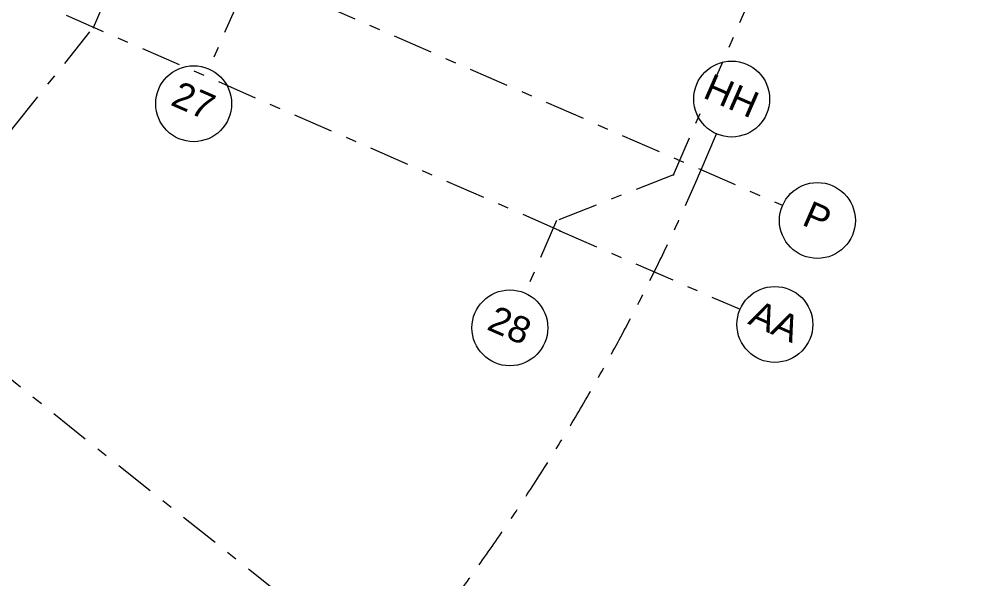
# Model space of a CAD drawing. Header units: millimetres. Extents: x -50172 to 312111, y -142074 to 4572.
# Drawn here: x 168730 to 181389, y -89268 to -81894 of the extents above; entities that cross this region are included whole.
import ezdxf
from ezdxf.enums import TextEntityAlignment as Align

# ---------------------------------------------------------------- set-up
doc = ezdxf.new("R2010")
doc.units = ezdxf.units.MM
doc.header["$MEASUREMENT"] = 0
doc.linetypes.add('Double Dashed', pattern=[1093.611073, 529.166651, -211.666656, 141.111112, -211.666656])
doc.layers.add('New_A-15-MG_Structural_Grid_Phase_2', color=7, linetype='Continuous')
doc.layers.add('New_A-15-MG_Structural_Grid_Phase_2_Pen_No__222', color=7, linetype='Continuous', lineweight=13, true_color=0x65af33)
doc.styles.add('GENERATED_STYLE_4', font='')
doc.styles.get('GENERATED_STYLE_4').set_extended_font_data('Swis721 BT')

# ---------------------------------------------------------------- blocks, each defined once
blk = doc.blocks.new('Standard grid marker_12')
at = {"layer": 'New_A-15-MG_Structural_Grid_Phase_2_Pen_No__222', "linetype": 'Double Dashed'}
blk.add_line((2591, 0), (19467, 0), dxfattribs=at)
at = {"layer": 'New_A-15-MG_Structural_Grid_Phase_2_Pen_No__222', "style": 'GENERATED_STYLE_4'}
for tag, p in [('AC_MarkerText_1_0', (-500, 44)), ('AC_MarkerText_1_1', (22558, 44))]:
    blk.add_attdef(tag, text='', height=350, rotation=195.0277, dxfattribs=at).set_placement(p, align=Align.MIDDLE_CENTER)
blk = doc.blocks.new('Standard grid marker_13')
at = {"layer": 'New_A-15-MG_Structural_Grid_Phase_2_Pen_No__222', "linetype": 'Double Dashed'}
for q in [(0, 0), (20064, 0)]:
    blk.add_line((2591, 0), q, dxfattribs=at)
at = {"layer": 'New_A-15-MG_Structural_Grid_Phase_2_Pen_No__222', "linetype": 'Continuous'}
blk.add_circle((-500, 0), 500, dxfattribs=at)
at = {"layer": 'New_A-15-MG_Structural_Grid_Phase_2_Pen_No__222', "linetype": 'Double Dashed'}
blk.add_point((2591, 0), dxfattribs=at)
blk.add_point((2591, 0), dxfattribs=at)
at = {"layer": 'New_A-15-MG_Structural_Grid_Phase_2_Pen_No__222', "style": 'GENERATED_STYLE_4'}
for tag, p in [('AC_MarkerText_1_0', (-500, 43)), ('AC_MarkerText_1_1', (23154, 43))]:
    blk.add_attdef(tag, text='', height=350, rotation=180, dxfattribs=at).set_placement(p, align=Align.MIDDLE_CENTER)
blk = doc.blocks.new('Standard grid marker_19')
at = {"layer": 'New_A-15-MG_Structural_Grid_Phase_2_Pen_No__222', "linetype": 'Double Dashed'}
for p, q in [((1701, 0), (0, 0)), ((1701, 0), (6898, 0)), ((6898, 0), (8599, 0))]:
    blk.add_line(p, q, dxfattribs=at)
blk = doc.blocks.new('Standard grid marker_20')
at = {"layer": 'New_A-15-MG_Structural_Grid_Phase_2_Pen_No__222', "linetype": 'Double Dashed'}
blk.add_line((0, 0), (1480, 0), dxfattribs=at)
for p in [(0, 0), (1480, 0)]:
    blk.add_point(p, dxfattribs=at)
blk = doc.blocks.new('Standard grid marker_24')
at = {"layer": 'New_A-15-MG_Structural_Grid_Phase_2_Pen_No__222', "linetype": 'Double Dashed'}
for p in [(-311, 27976), (-826, 27970)]:
    blk.add_line(p, (-826, 27970), dxfattribs=at)
at = {"layer": 'New_A-15-MG_Structural_Grid_Phase_2_Pen_No__222', "linetype": 'Continuous'}
blk.add_circle((-1326, 27965), 500, dxfattribs=at)
at = {"layer": 'New_A-15-MG_Structural_Grid_Phase_2_Pen_No__222', "linetype": 'Double Dashed'}
blk.add_arc((0, 0), 27978, 0, 90.636, dxfattribs=at)
blk.add_point((-826, 27970), dxfattribs=at)
at = {"layer": 'New_A-15-MG_Structural_Grid_Phase_2_Pen_No__222', "style": 'GENERATED_STYLE_4'}
blk.add_attdef('AC_MarkerText_1', text='', height=350, rotation=90.3066, dxfattribs=at).set_placement((-1326, 28008), align=Align.MIDDLE_CENTER)
blk = doc.blocks.new('Standard grid marker_32')
at = {"layer": 'New_A-15-MG_Structural_Grid_Phase_2_Pen_No__222', "linetype": 'Double Dashed'}
for p, q in [((1042, 1170), (0, 1170)), ((2212, 0), (1042, 1170)), ((2212, 0), (53473, 0))]:
    blk.add_line(p, q, dxfattribs=at)
at = {"layer": 'New_A-15-MG_Structural_Grid_Phase_2_Pen_No__222', "linetype": 'Continuous'}
blk.add_circle((-500, 1170), 500, dxfattribs=at)
at = {"layer": 'New_A-15-MG_Structural_Grid_Phase_2_Pen_No__222', "linetype": 'Double Dashed'}
blk.add_point((2212, 0), dxfattribs=at)
at = {"layer": 'New_A-15-MG_Structural_Grid_Phase_2_Pen_No__222', "style": 'GENERATED_STYLE_4'}
for tag, p in [('AC_MarkerText_1_0', (-500, 1206)), ('AC_MarkerText_1_1', (56184, 1206))]:
    blk.add_attdef(tag, text='', height=350, rotation=270, dxfattribs=at).set_placement(p, align=Align.MIDDLE_CENTER)
blk = doc.blocks.new('Standard grid marker_39')
at = {"layer": 'New_A-15-MG_Structural_Grid_Phase_2_Pen_No__222', "linetype": 'Double Dashed'}
blk.add_line((6679, 0), (0, 0), dxfattribs=at)
at = {"layer": 'New_A-15-MG_Structural_Grid_Phase_2_Pen_No__222', "linetype": 'Continuous'}
blk.add_circle((-500, 0), 500, dxfattribs=at)
at = {"layer": 'New_A-15-MG_Structural_Grid_Phase_2_Pen_No__222', "style": 'GENERATED_STYLE_4'}
for tag, p in [('AC_MarkerText_1_0', (-500, 43)), ('AC_MarkerText_1_1', (24048, 43))]:
    blk.add_attdef(tag, text='', height=350, rotation=180, dxfattribs=at).set_placement(p, align=Align.MIDDLE_CENTER)
blk = doc.blocks.new('Standard grid marker_43')
at = {"layer": 'New_A-15-MG_Structural_Grid_Phase_2_Pen_No__222', "linetype": 'Double Dashed'}
blk.add_line((1051, 0), (0, 0), dxfattribs=at)
at = {"layer": 'New_A-15-MG_Structural_Grid_Phase_2_Pen_No__222', "linetype": 'Continuous'}
blk.add_circle((-500, 0), 500, dxfattribs=at)
at = {"layer": 'New_A-15-MG_Structural_Grid_Phase_2_Pen_No__222', "style": 'GENERATED_STYLE_4'}
for tag, p in [('AC_MarkerText_1_0', (-500, 41)), ('AC_MarkerText_1_1', (22613, 41))]:
    blk.add_attdef(tag, text='', height=350, rotation=270, dxfattribs=at).set_placement(p, align=Align.MIDDLE_CENTER)

msp = doc.modelspace()

# ---------------------------------------------------------------- block references
at = {"layer": 'New_A-15-MG_Structural_Grid_Phase_2', "color": 8, "linetype": 'Continuous', "lineweight": 15}
ref = msp.add_blockref('Standard grid marker_32', (176468.4, -85970.6), dxfattribs=dict(at, zscale=1000, rotation=66.44041158399293))
ref.add_attrib('AC_MarkerText_1', '28', dxfattribs={"layer": 'New_A-15-MG_Structural_Grid_Phase_2_Pen_No__222', "color": 85, "true_color": 0x65af33, "height": 350, "rotation": 336.44041, "style": 'GENERATED_STYLE_4'}).set_placement((175196.1, -85925.1), align=Align.MIDDLE_CENTER)
ref = msp.add_blockref('Standard grid marker_43', (171228.9, -82549.6), dxfattribs=dict(at, zscale=1000, rotation=66.44041158399143))
ref.add_attrib('AC_MarkerText_1', '27', dxfattribs={"layer": 'New_A-15-MG_Structural_Grid_Phase_2_Pen_No__222', "color": 85, "true_color": 0x65af33, "height": 350, "rotation": 336.44041, "style": 'GENERATED_STYLE_4'}).set_placement((171029.1, -82966.7), align=Align.MIDDLE_CENTER)
ref = msp.add_blockref('Standard grid marker_24', (152008.7, -72844.3), dxfattribs=dict(at, zscale=1000, rotation=246.1337837427074))
ref.add_attrib('AC_MarkerText_1', 'HH', dxfattribs={"layer": 'New_A-15-MG_Structural_Grid_Phase_2_Pen_No__222', "color": 85, "true_color": 0x65af33, "height": 350, "rotation": 336.44041, "style": 'GENERATED_STYLE_4'}).set_placement((178118.7, -82902.6), align=Align.MIDDLE_CENTER)
ref = msp.add_blockref('Standard grid marker_39', (178790.4, -84346.7), dxfattribs=dict(at, zscale=1000, rotation=156.4404115839929))
ref.add_attrib('AC_MarkerText_1', 'P', dxfattribs={"layer": 'New_A-15-MG_Structural_Grid_Phase_2_Pen_No__222', "color": 85, "true_color": 0x65af33, "height": 350, "rotation": 336.44041, "style": 'GENERATED_STYLE_4'}).set_placement((179248.7, -84503.2), align=Align.MIDDLE_CENTER)
ref = msp.add_blockref('Standard grid marker_13', (178229.7, -85716.7), dxfattribs=dict(at, zscale=1000, rotation=156.4404115839914))
ref.add_attrib('AC_MarkerText_1', 'AA', dxfattribs={"layer": 'New_A-15-MG_Structural_Grid_Phase_2_Pen_No__222', "color": 85, "true_color": 0x65af33, "height": 350, "rotation": 336.44041, "style": 'GENERATED_STYLE_4'}).set_placement((178688, -85873.1), align=Align.MIDDLE_CENTER)
at = {"layer": 'New_A-15-MG_Structural_Grid_Phase_2', "color": 8, "linetype": 'Continuous', "lineweight": 15, "zscale": 1000}
for name, p, rotation in [('Standard grid marker_12', (174191, -91088.8), 141.4127390902341), ('Standard grid marker_20', (169708.6, -82001.1), 66.44041158399143), ('Standard grid marker_19', (164345.2, -88722.8), 51.41273909023403)]:
    msp.add_blockref(name, p, dxfattribs=dict(at, rotation=rotation))

doc.saveas('drawing.dxf')
